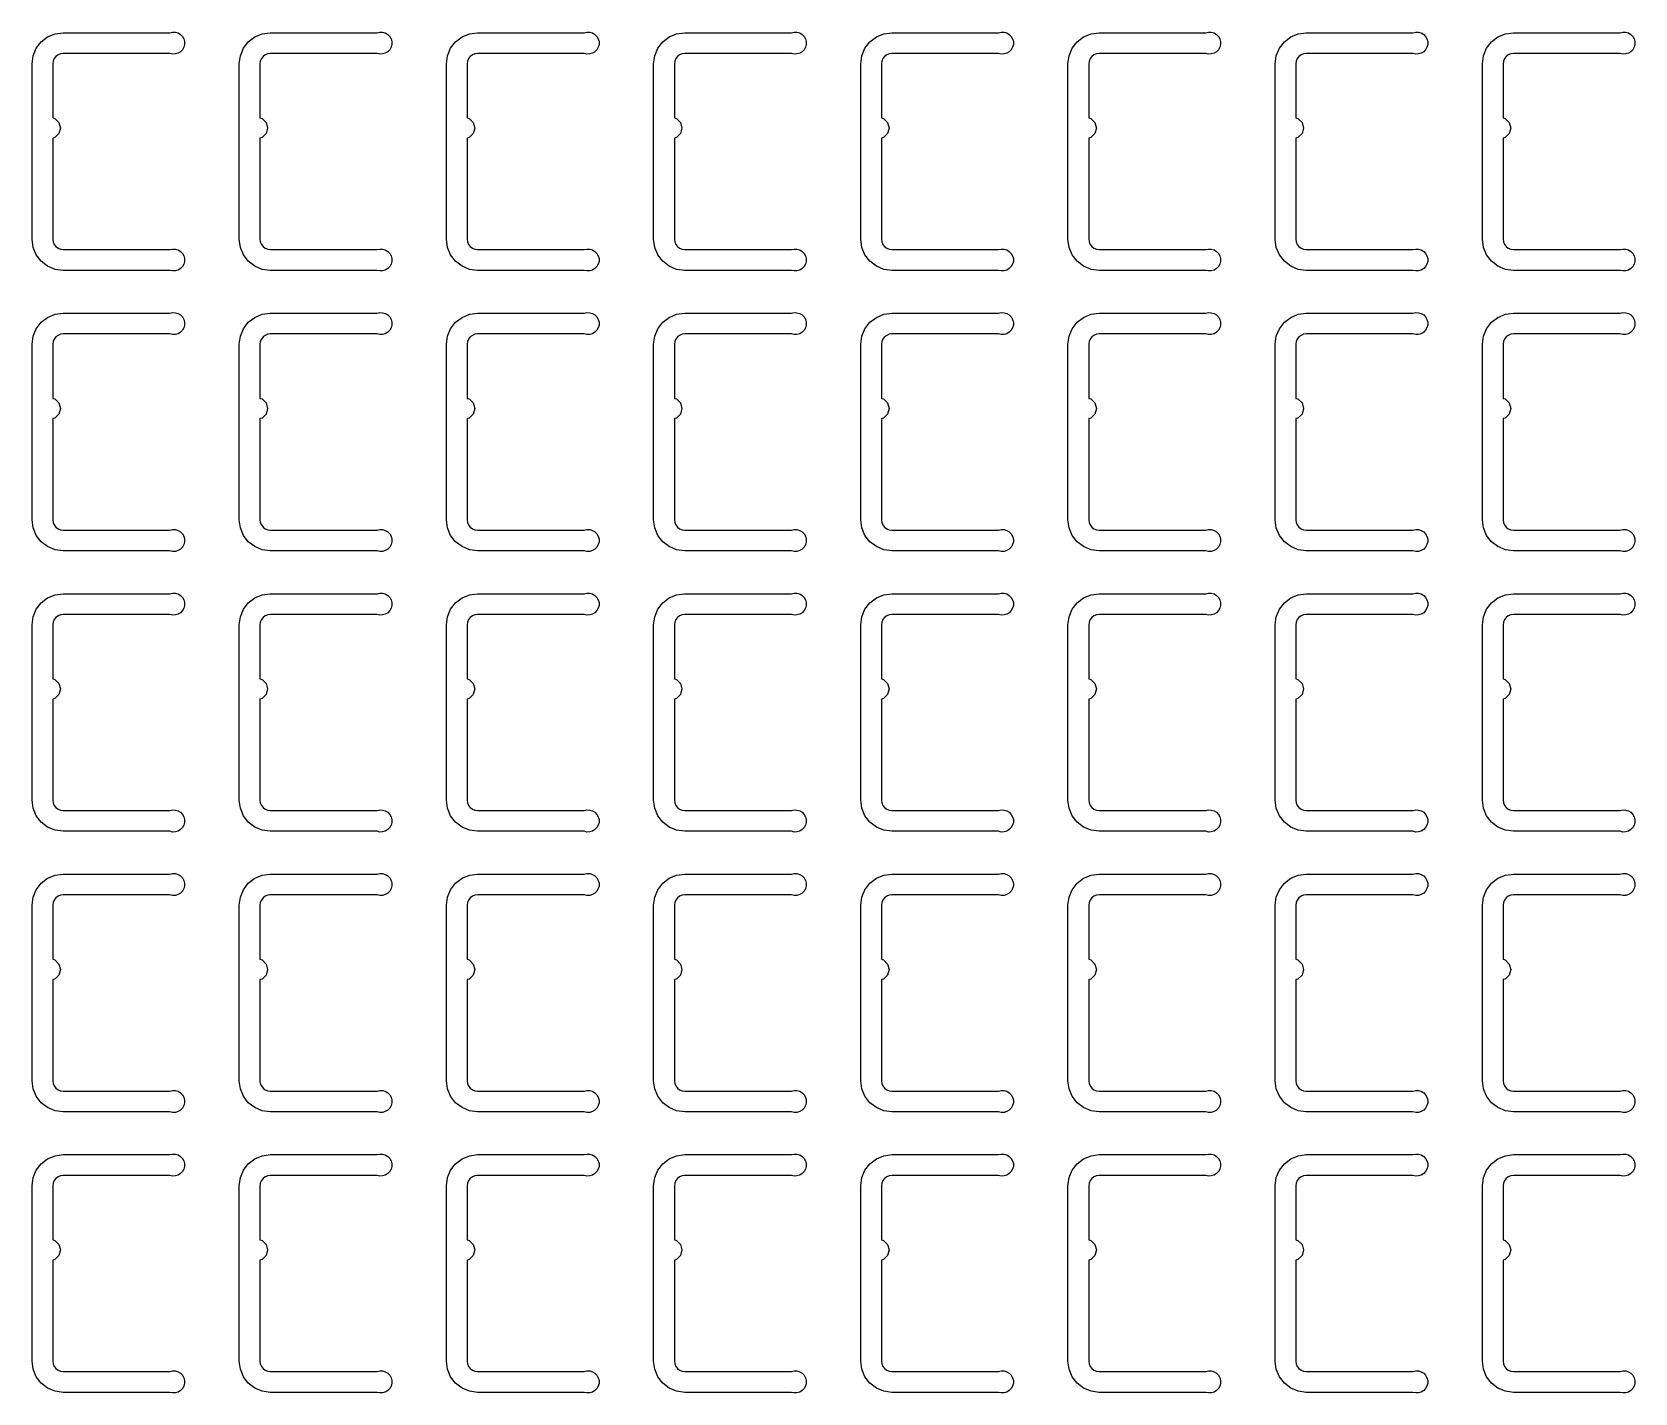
# Model space of a CAD drawing. Extents: x 11 to 212, y 11 to 212.
# Drawn here: x 65.55 to 79.21, y 111.38 to 122.96 of the extents above; entities that cross this region are included whole.
import ezdxf

# ---------------------------------------------------------------- set-up
doc = ezdxf.new("R2010")
doc.units = 0
doc.layers.add('L4', color=7, linetype='continuous')

msp = doc.modelspace()

# ---------------------------------------------------------------- linework, layer by layer
at = {"layer": 'L4'}
for points in [[(66.726, 121.112), (66.75, 121.117), (66.774, 121.116), (66.797, 121.11), (66.817, 121.097), (66.834, 121.08), (66.846, 121.059), (66.852, 121.036), (66.852, 121.011), (66.846, 120.988), (66.834, 120.967), (66.817, 120.95), (66.797, 120.937), (66.774, 120.931), (66.75, 120.93), (66.726, 120.935), (65.818, 120.935), (65.749, 120.944), (65.685, 120.971), (65.63, 121.013), (65.588, 121.068), (65.562, 121.131), (65.553, 121.2), (65.553, 122.694), (65.562, 122.763), (65.588, 122.826), (65.63, 122.881), (65.685, 122.923), (65.749, 122.95), (65.818, 122.959), (66.726, 122.959), (66.75, 122.964), (66.774, 122.964), (66.797, 122.957), (66.817, 122.944), (66.834, 122.927), (66.846, 122.906), (66.852, 122.883), (66.852, 122.859), (66.846, 122.835), (66.834, 122.814), (66.817, 122.797), (66.797, 122.784), (66.774, 122.778), (66.75, 122.777), (66.726, 122.782), (65.818, 122.782), (65.795, 122.779), (65.774, 122.771), (65.755, 122.757), (65.741, 122.738), (65.732, 122.717), (65.729, 122.694), (65.729, 122.233), (65.747, 122.229), (65.782, 122.194), (65.794, 122.147), (65.782, 122.1), (65.747, 122.066), (65.729, 122.061), (65.729, 121.2), (65.732, 121.177), (65.741, 121.156), (65.755, 121.138), (65.774, 121.124), (65.795, 121.115), (65.818, 121.112)], [(68.491, 121.112), (68.514, 121.117), (68.538, 121.116), (68.561, 121.11), (68.582, 121.097), (68.599, 121.08), (68.611, 121.059), (68.617, 121.036), (68.617, 121.011), (68.611, 120.988), (68.599, 120.967), (68.582, 120.95), (68.561, 120.937), (68.538, 120.931), (68.514, 120.93), (68.491, 120.935), (67.582, 120.935), (67.514, 120.944), (67.45, 120.971), (67.395, 121.013), (67.353, 121.068), (67.327, 121.131), (67.318, 121.2), (67.318, 122.694), (67.327, 122.763), (67.353, 122.826), (67.395, 122.881), (67.45, 122.923), (67.514, 122.95), (67.582, 122.959), (68.491, 122.959), (68.514, 122.964), (68.538, 122.964), (68.561, 122.957), (68.582, 122.944), (68.599, 122.927), (68.611, 122.906), (68.617, 122.883), (68.617, 122.859), (68.611, 122.835), (68.599, 122.814), (68.582, 122.797), (68.561, 122.784), (68.538, 122.778), (68.514, 122.777), (68.491, 122.782), (67.582, 122.782), (67.56, 122.779), (67.538, 122.771), (67.52, 122.757), (67.506, 122.738), (67.497, 122.717), (67.494, 122.694), (67.494, 122.233), (67.512, 122.229), (67.546, 122.194), (67.559, 122.147), (67.546, 122.1), (67.512, 122.066), (67.494, 122.061), (67.494, 121.2), (67.497, 121.177), (67.506, 121.156), (67.52, 121.138), (67.538, 121.124), (67.56, 121.115), (67.582, 121.112)], [(70.255, 121.112), (70.279, 121.117), (70.303, 121.116), (70.326, 121.11), (70.347, 121.097), (70.364, 121.08), (70.375, 121.059), (70.382, 121.036), (70.382, 121.011), (70.375, 120.988), (70.364, 120.967), (70.347, 120.95), (70.326, 120.937), (70.303, 120.931), (70.279, 120.93), (70.255, 120.935), (69.347, 120.935), (69.279, 120.944), (69.215, 120.971), (69.16, 121.013), (69.118, 121.068), (69.091, 121.131), (69.082, 121.2), (69.082, 122.694), (69.091, 122.763), (69.118, 122.826), (69.16, 122.881), (69.215, 122.923), (69.279, 122.95), (69.347, 122.959), (70.255, 122.959), (70.279, 122.964), (70.303, 122.964), (70.326, 122.957), (70.347, 122.944), (70.364, 122.927), (70.375, 122.906), (70.382, 122.883), (70.382, 122.859), (70.375, 122.835), (70.364, 122.814), (70.347, 122.797), (70.326, 122.784), (70.303, 122.778), (70.279, 122.777), (70.255, 122.782), (69.347, 122.782), (69.324, 122.779), (69.303, 122.771), (69.285, 122.757), (69.271, 122.738), (69.262, 122.717), (69.259, 122.694), (69.259, 122.233), (69.276, 122.229), (69.311, 122.194), (69.324, 122.147), (69.311, 122.1), (69.276, 122.066), (69.259, 122.061), (69.259, 121.2), (69.262, 121.177), (69.271, 121.156), (69.285, 121.138), (69.303, 121.124), (69.324, 121.115), (69.347, 121.112)], [(72.02, 121.112), (72.044, 121.117), (72.068, 121.116), (72.091, 121.11), (72.112, 121.097), (72.128, 121.08), (72.14, 121.059), (72.146, 121.036), (72.146, 121.011), (72.14, 120.988), (72.128, 120.967), (72.112, 120.95), (72.091, 120.937), (72.068, 120.931), (72.044, 120.93), (72.02, 120.935), (71.112, 120.935), (71.043, 120.944), (70.979, 120.971), (70.925, 121.013), (70.883, 121.068), (70.856, 121.131), (70.847, 121.2), (70.847, 122.694), (70.856, 122.763), (70.883, 122.826), (70.925, 122.881), (70.979, 122.923), (71.043, 122.95), (71.112, 122.959), (72.02, 122.959), (72.044, 122.964), (72.068, 122.964), (72.091, 122.957), (72.112, 122.944), (72.128, 122.927), (72.14, 122.906), (72.146, 122.883), (72.146, 122.859), (72.14, 122.835), (72.128, 122.814), (72.112, 122.797), (72.091, 122.784), (72.068, 122.778), (72.044, 122.777), (72.02, 122.782), (71.112, 122.782), (71.089, 122.779), (71.068, 122.771), (71.049, 122.757), (71.035, 122.738), (71.027, 122.717), (71.024, 122.694), (71.024, 122.233), (71.041, 122.229), (71.076, 122.194), (71.088, 122.147), (71.076, 122.1), (71.041, 122.066), (71.024, 122.061), (71.024, 121.2), (71.027, 121.177), (71.035, 121.156), (71.049, 121.138), (71.068, 121.124), (71.089, 121.115), (71.112, 121.112)], [(73.785, 121.112), (73.808, 121.117), (73.832, 121.116), (73.856, 121.11), (73.876, 121.097), (73.893, 121.08), (73.905, 121.059), (73.911, 121.036), (73.911, 121.011), (73.905, 120.988), (73.893, 120.967), (73.876, 120.95), (73.856, 120.937), (73.832, 120.931), (73.808, 120.93), (73.785, 120.935), (72.876, 120.935), (72.808, 120.944), (72.744, 120.971), (72.689, 121.013), (72.647, 121.068), (72.621, 121.131), (72.612, 121.2), (72.612, 122.694), (72.621, 122.763), (72.647, 122.826), (72.689, 122.881), (72.744, 122.923), (72.808, 122.95), (72.876, 122.959), (73.785, 122.959), (73.808, 122.964), (73.832, 122.964), (73.856, 122.957), (73.876, 122.944), (73.893, 122.927), (73.905, 122.906), (73.911, 122.883), (73.911, 122.859), (73.905, 122.835), (73.893, 122.814), (73.876, 122.797), (73.856, 122.784), (73.832, 122.778), (73.808, 122.777), (73.785, 122.782), (72.876, 122.782), (72.854, 122.779), (72.832, 122.771), (72.814, 122.757), (72.8, 122.738), (72.791, 122.717), (72.788, 122.694), (72.788, 122.233), (72.806, 122.229), (72.84, 122.194), (72.853, 122.147), (72.84, 122.1), (72.806, 122.066), (72.788, 122.061), (72.788, 121.2), (72.791, 121.177), (72.8, 121.156), (72.814, 121.138), (72.832, 121.124), (72.854, 121.115), (72.876, 121.112)], [(75.55, 121.112), (75.573, 121.117), (75.597, 121.116), (75.62, 121.11), (75.641, 121.097), (75.658, 121.08), (75.67, 121.059), (75.676, 121.036), (75.676, 121.011), (75.67, 120.988), (75.658, 120.967), (75.641, 120.95), (75.62, 120.937), (75.597, 120.931), (75.573, 120.93), (75.55, 120.935), (74.641, 120.935), (74.573, 120.944), (74.509, 120.971), (74.454, 121.013), (74.412, 121.068), (74.385, 121.131), (74.376, 121.2), (74.376, 122.694), (74.385, 122.763), (74.412, 122.826), (74.454, 122.881), (74.509, 122.923), (74.573, 122.95), (74.641, 122.959), (75.55, 122.959), (75.573, 122.964), (75.597, 122.964), (75.62, 122.957), (75.641, 122.944), (75.658, 122.927), (75.67, 122.906), (75.676, 122.883), (75.676, 122.859), (75.67, 122.835), (75.658, 122.814), (75.641, 122.797), (75.62, 122.784), (75.597, 122.778), (75.573, 122.777), (75.55, 122.782), (74.641, 122.782), (74.618, 122.779), (74.597, 122.771), (74.579, 122.757), (74.565, 122.738), (74.556, 122.717), (74.553, 122.694), (74.553, 122.233), (74.571, 122.229), (74.605, 122.194), (74.618, 122.147), (74.605, 122.1), (74.571, 122.066), (74.553, 122.061), (74.553, 121.2), (74.556, 121.177), (74.565, 121.156), (74.579, 121.138), (74.597, 121.124), (74.618, 121.115), (74.641, 121.112)], [(77.314, 121.112), (77.338, 121.117), (77.362, 121.116), (77.385, 121.11), (77.406, 121.097), (77.422, 121.08), (77.434, 121.059), (77.44, 121.036), (77.44, 121.011), (77.434, 120.988), (77.422, 120.967), (77.406, 120.95), (77.385, 120.937), (77.362, 120.931), (77.338, 120.93), (77.314, 120.935), (76.406, 120.935), (76.337, 120.944), (76.274, 120.971), (76.219, 121.013), (76.177, 121.068), (76.15, 121.131), (76.141, 121.2), (76.141, 122.694), (76.15, 122.763), (76.177, 122.826), (76.219, 122.881), (76.274, 122.923), (76.337, 122.95), (76.406, 122.959), (77.314, 122.959), (77.338, 122.964), (77.362, 122.964), (77.385, 122.957), (77.406, 122.944), (77.422, 122.927), (77.434, 122.906), (77.44, 122.883), (77.44, 122.859), (77.434, 122.835), (77.422, 122.814), (77.406, 122.797), (77.385, 122.784), (77.362, 122.778), (77.338, 122.777), (77.314, 122.782), (76.406, 122.782), (76.383, 122.779), (76.362, 122.771), (76.343, 122.757), (76.329, 122.738), (76.321, 122.717), (76.318, 122.694), (76.318, 122.233), (76.335, 122.229), (76.37, 122.194), (76.382, 122.147), (76.37, 122.1), (76.335, 122.066), (76.318, 122.061), (76.318, 121.2), (76.321, 121.177), (76.329, 121.156), (76.343, 121.138), (76.362, 121.124), (76.383, 121.115), (76.406, 121.112)], [(79.079, 121.112), (79.103, 121.117), (79.127, 121.116), (79.15, 121.11), (79.17, 121.097), (79.187, 121.08), (79.199, 121.059), (79.205, 121.036), (79.205, 121.011), (79.199, 120.988), (79.187, 120.967), (79.17, 120.95), (79.15, 120.937), (79.127, 120.931), (79.103, 120.93), (79.079, 120.935), (78.171, 120.935), (78.102, 120.944), (78.038, 120.971), (77.983, 121.013), (77.941, 121.068), (77.915, 121.131), (77.906, 121.2), (77.906, 122.694), (77.915, 122.763), (77.941, 122.826), (77.983, 122.881), (78.038, 122.923), (78.102, 122.95), (78.171, 122.959), (79.079, 122.959), (79.103, 122.964), (79.127, 122.964), (79.15, 122.957), (79.17, 122.944), (79.187, 122.927), (79.199, 122.906), (79.205, 122.883), (79.205, 122.859), (79.199, 122.835), (79.187, 122.814), (79.17, 122.797), (79.15, 122.784), (79.127, 122.778), (79.103, 122.777), (79.079, 122.782), (78.171, 122.782), (78.148, 122.779), (78.126, 122.771), (78.108, 122.757), (78.094, 122.738), (78.085, 122.717), (78.082, 122.694), (78.082, 122.233), (78.1, 122.229), (78.134, 122.194), (78.147, 122.147), (78.134, 122.1), (78.1, 122.066), (78.082, 122.061), (78.082, 121.2), (78.085, 121.177), (78.094, 121.156), (78.108, 121.138), (78.126, 121.124), (78.148, 121.115), (78.171, 121.112)], [(66.726, 118.724), (66.75, 118.729), (66.774, 118.728), (66.797, 118.721), (66.817, 118.709), (66.834, 118.692), (66.846, 118.671), (66.852, 118.647), (66.852, 118.623), (66.846, 118.6), (66.834, 118.579), (66.817, 118.562), (66.797, 118.549), (66.774, 118.542), (66.75, 118.542), (66.726, 118.547), (65.818, 118.547), (65.749, 118.556), (65.685, 118.583), (65.63, 118.625), (65.588, 118.679), (65.562, 118.743), (65.553, 118.812), (65.553, 120.306), (65.562, 120.374), (65.588, 120.438), (65.63, 120.493), (65.685, 120.535), (65.749, 120.562), (65.818, 120.571), (66.726, 120.571), (66.75, 120.576), (66.774, 120.575), (66.797, 120.568), (66.817, 120.556), (66.834, 120.539), (66.846, 120.518), (66.852, 120.494), (66.852, 120.47), (66.846, 120.447), (66.834, 120.426), (66.817, 120.409), (66.797, 120.396), (66.774, 120.389), (66.75, 120.389), (66.726, 120.394), (65.818, 120.394), (65.795, 120.391), (65.774, 120.382), (65.755, 120.368), (65.741, 120.35), (65.732, 120.329), (65.729, 120.306), (65.729, 119.845), (65.747, 119.84), (65.782, 119.806), (65.794, 119.759), (65.782, 119.712), (65.747, 119.677), (65.729, 119.673), (65.729, 118.812), (65.732, 118.789), (65.741, 118.768), (65.755, 118.749), (65.774, 118.735), (65.795, 118.727), (65.818, 118.724)], [(68.491, 118.724), (68.514, 118.729), (68.538, 118.728), (68.561, 118.721), (68.582, 118.709), (68.599, 118.692), (68.611, 118.671), (68.617, 118.647), (68.617, 118.623), (68.611, 118.6), (68.599, 118.579), (68.582, 118.562), (68.561, 118.549), (68.538, 118.542), (68.514, 118.542), (68.491, 118.547), (67.582, 118.547), (67.514, 118.556), (67.45, 118.583), (67.395, 118.625), (67.353, 118.679), (67.327, 118.743), (67.318, 118.812), (67.318, 120.306), (67.327, 120.374), (67.353, 120.438), (67.395, 120.493), (67.45, 120.535), (67.514, 120.562), (67.582, 120.571), (68.491, 120.571), (68.514, 120.576), (68.538, 120.575), (68.561, 120.568), (68.582, 120.556), (68.599, 120.539), (68.611, 120.518), (68.617, 120.494), (68.617, 120.47), (68.611, 120.447), (68.599, 120.426), (68.582, 120.409), (68.561, 120.396), (68.538, 120.389), (68.514, 120.389), (68.491, 120.394), (67.582, 120.394), (67.56, 120.391), (67.538, 120.382), (67.52, 120.368), (67.506, 120.35), (67.497, 120.329), (67.494, 120.306), (67.494, 119.845), (67.512, 119.84), (67.546, 119.806), (67.559, 119.759), (67.546, 119.712), (67.512, 119.677), (67.494, 119.673), (67.494, 118.812), (67.497, 118.789), (67.506, 118.768), (67.52, 118.749), (67.538, 118.735), (67.56, 118.727), (67.582, 118.724)], [(70.255, 118.724), (70.279, 118.729), (70.303, 118.728), (70.326, 118.721), (70.347, 118.709), (70.364, 118.692), (70.375, 118.671), (70.382, 118.647), (70.382, 118.623), (70.375, 118.6), (70.364, 118.579), (70.347, 118.562), (70.326, 118.549), (70.303, 118.542), (70.279, 118.542), (70.255, 118.547), (69.347, 118.547), (69.279, 118.556), (69.215, 118.583), (69.16, 118.625), (69.118, 118.679), (69.091, 118.743), (69.082, 118.812), (69.082, 120.306), (69.091, 120.374), (69.118, 120.438), (69.16, 120.493), (69.215, 120.535), (69.279, 120.562), (69.347, 120.571), (70.255, 120.571), (70.279, 120.576), (70.303, 120.575), (70.326, 120.568), (70.347, 120.556), (70.364, 120.539), (70.375, 120.518), (70.382, 120.494), (70.382, 120.47), (70.375, 120.447), (70.364, 120.426), (70.347, 120.409), (70.326, 120.396), (70.303, 120.389), (70.279, 120.389), (70.255, 120.394), (69.347, 120.394), (69.324, 120.391), (69.303, 120.382), (69.285, 120.368), (69.271, 120.35), (69.262, 120.329), (69.259, 120.306), (69.259, 119.845), (69.276, 119.84), (69.311, 119.806), (69.324, 119.759), (69.311, 119.712), (69.276, 119.677), (69.259, 119.673), (69.259, 118.812), (69.262, 118.789), (69.271, 118.768), (69.285, 118.749), (69.303, 118.735), (69.324, 118.727), (69.347, 118.724)], [(72.02, 118.724), (72.044, 118.729), (72.068, 118.728), (72.091, 118.721), (72.112, 118.709), (72.128, 118.692), (72.14, 118.671), (72.146, 118.647), (72.146, 118.623), (72.14, 118.6), (72.128, 118.579), (72.112, 118.562), (72.091, 118.549), (72.068, 118.542), (72.044, 118.542), (72.02, 118.547), (71.112, 118.547), (71.043, 118.556), (70.979, 118.583), (70.925, 118.625), (70.883, 118.679), (70.856, 118.743), (70.847, 118.812), (70.847, 120.306), (70.856, 120.374), (70.883, 120.438), (70.925, 120.493), (70.979, 120.535), (71.043, 120.562), (71.112, 120.571), (72.02, 120.571), (72.044, 120.576), (72.068, 120.575), (72.091, 120.568), (72.112, 120.556), (72.128, 120.539), (72.14, 120.518), (72.146, 120.494), (72.146, 120.47), (72.14, 120.447), (72.128, 120.426), (72.112, 120.409), (72.091, 120.396), (72.068, 120.389), (72.044, 120.389), (72.02, 120.394), (71.112, 120.394), (71.089, 120.391), (71.068, 120.382), (71.049, 120.368), (71.035, 120.35), (71.027, 120.329), (71.024, 120.306), (71.024, 119.845), (71.041, 119.84), (71.076, 119.806), (71.088, 119.759), (71.076, 119.712), (71.041, 119.677), (71.024, 119.673), (71.024, 118.812), (71.027, 118.789), (71.035, 118.768), (71.049, 118.749), (71.068, 118.735), (71.089, 118.727), (71.112, 118.724)], [(73.785, 118.724), (73.808, 118.729), (73.832, 118.728), (73.856, 118.721), (73.876, 118.709), (73.893, 118.692), (73.905, 118.671), (73.911, 118.647), (73.911, 118.623), (73.905, 118.6), (73.893, 118.579), (73.876, 118.562), (73.856, 118.549), (73.832, 118.542), (73.808, 118.542), (73.785, 118.547), (72.876, 118.547), (72.808, 118.556), (72.744, 118.583), (72.689, 118.625), (72.647, 118.679), (72.621, 118.743), (72.612, 118.812), (72.612, 120.306), (72.621, 120.374), (72.647, 120.438), (72.689, 120.493), (72.744, 120.535), (72.808, 120.562), (72.876, 120.571), (73.785, 120.571), (73.808, 120.576), (73.832, 120.575), (73.856, 120.568), (73.876, 120.556), (73.893, 120.539), (73.905, 120.518), (73.911, 120.494), (73.911, 120.47), (73.905, 120.447), (73.893, 120.426), (73.876, 120.409), (73.856, 120.396), (73.832, 120.389), (73.808, 120.389), (73.785, 120.394), (72.876, 120.394), (72.854, 120.391), (72.832, 120.382), (72.814, 120.368), (72.8, 120.35), (72.791, 120.329), (72.788, 120.306), (72.788, 119.845), (72.806, 119.84), (72.84, 119.806), (72.853, 119.759), (72.84, 119.712), (72.806, 119.677), (72.788, 119.673), (72.788, 118.812), (72.791, 118.789), (72.8, 118.768), (72.814, 118.749), (72.832, 118.735), (72.854, 118.727), (72.876, 118.724)], [(75.55, 118.724), (75.573, 118.729), (75.597, 118.728), (75.62, 118.721), (75.641, 118.709), (75.658, 118.692), (75.67, 118.671), (75.676, 118.647), (75.676, 118.623), (75.67, 118.6), (75.658, 118.579), (75.641, 118.562), (75.62, 118.549), (75.597, 118.542), (75.573, 118.542), (75.55, 118.547), (74.641, 118.547), (74.573, 118.556), (74.509, 118.583), (74.454, 118.625), (74.412, 118.679), (74.385, 118.743), (74.376, 118.812), (74.376, 120.306), (74.385, 120.374), (74.412, 120.438), (74.454, 120.493), (74.509, 120.535), (74.573, 120.562), (74.641, 120.571), (75.55, 120.571), (75.573, 120.576), (75.597, 120.575), (75.62, 120.568), (75.641, 120.556), (75.658, 120.539), (75.67, 120.518), (75.676, 120.494), (75.676, 120.47), (75.67, 120.447), (75.658, 120.426), (75.641, 120.409), (75.62, 120.396), (75.597, 120.389), (75.573, 120.389), (75.55, 120.394), (74.641, 120.394), (74.618, 120.391), (74.597, 120.382), (74.579, 120.368), (74.565, 120.35), (74.556, 120.329), (74.553, 120.306), (74.553, 119.845), (74.571, 119.84), (74.605, 119.806), (74.618, 119.759), (74.605, 119.712), (74.571, 119.677), (74.553, 119.673), (74.553, 118.812), (74.556, 118.789), (74.565, 118.768), (74.579, 118.749), (74.597, 118.735), (74.618, 118.727), (74.641, 118.724)], [(77.314, 118.724), (77.338, 118.729), (77.362, 118.728), (77.385, 118.721), (77.406, 118.709), (77.422, 118.692), (77.434, 118.671), (77.44, 118.647), (77.44, 118.623), (77.434, 118.6), (77.422, 118.579), (77.406, 118.562), (77.385, 118.549), (77.362, 118.542), (77.338, 118.542), (77.314, 118.547), (76.406, 118.547), (76.337, 118.556), (76.274, 118.583), (76.219, 118.625), (76.177, 118.679), (76.15, 118.743), (76.141, 118.812), (76.141, 120.306), (76.15, 120.374), (76.177, 120.438), (76.219, 120.493), (76.274, 120.535), (76.337, 120.562), (76.406, 120.571), (77.314, 120.571), (77.338, 120.576), (77.362, 120.575), (77.385, 120.568), (77.406, 120.556), (77.422, 120.539), (77.434, 120.518), (77.44, 120.494), (77.44, 120.47), (77.434, 120.447), (77.422, 120.426), (77.406, 120.409), (77.385, 120.396), (77.362, 120.389), (77.338, 120.389), (77.314, 120.394), (76.406, 120.394), (76.383, 120.391), (76.362, 120.382), (76.343, 120.368), (76.329, 120.35), (76.321, 120.329), (76.318, 120.306), (76.318, 119.845), (76.335, 119.84), (76.37, 119.806), (76.382, 119.759), (76.37, 119.712), (76.335, 119.677), (76.318, 119.673), (76.318, 118.812), (76.321, 118.789), (76.329, 118.768), (76.343, 118.749), (76.362, 118.735), (76.383, 118.727), (76.406, 118.724)], [(79.079, 118.724), (79.103, 118.729), (79.127, 118.728), (79.15, 118.721), (79.17, 118.709), (79.187, 118.692), (79.199, 118.671), (79.205, 118.647), (79.205, 118.623), (79.199, 118.6), (79.187, 118.579), (79.17, 118.562), (79.15, 118.549), (79.127, 118.542), (79.103, 118.542), (79.079, 118.547), (78.171, 118.547), (78.102, 118.556), (78.038, 118.583), (77.983, 118.625), (77.941, 118.679), (77.915, 118.743), (77.906, 118.812), (77.906, 120.306), (77.915, 120.374), (77.941, 120.438), (77.983, 120.493), (78.038, 120.535), (78.102, 120.562), (78.171, 120.571), (79.079, 120.571), (79.103, 120.576), (79.127, 120.575), (79.15, 120.568), (79.17, 120.556), (79.187, 120.539), (79.199, 120.518), (79.205, 120.494), (79.205, 120.47), (79.199, 120.447), (79.187, 120.426), (79.17, 120.409), (79.15, 120.396), (79.127, 120.389), (79.103, 120.389), (79.079, 120.394), (78.171, 120.394), (78.148, 120.391), (78.126, 120.382), (78.108, 120.368), (78.094, 120.35), (78.085, 120.329), (78.082, 120.306), (78.082, 119.845), (78.1, 119.84), (78.134, 119.806), (78.147, 119.759), (78.134, 119.712), (78.1, 119.677), (78.082, 119.673), (78.082, 118.812), (78.085, 118.789), (78.094, 118.768), (78.108, 118.749), (78.126, 118.735), (78.148, 118.727), (78.171, 118.724)], [(66.726, 116.335), (66.75, 116.341), (66.774, 116.34), (66.797, 116.333), (66.817, 116.321), (66.834, 116.303), (66.846, 116.282), (66.852, 116.259), (66.852, 116.235), (66.846, 116.212), (66.834, 116.191), (66.817, 116.173), (66.797, 116.161), (66.774, 116.154), (66.75, 116.153), (66.726, 116.159), (65.818, 116.159), (65.749, 116.168), (65.685, 116.194), (65.63, 116.236), (65.588, 116.291), (65.562, 116.355), (65.553, 116.424), (65.553, 117.918), (65.562, 117.986), (65.588, 118.05), (65.63, 118.105), (65.685, 118.147), (65.749, 118.173), (65.818, 118.182), (66.726, 118.182), (66.75, 118.188), (66.774, 118.187), (66.797, 118.18), (66.817, 118.168), (66.834, 118.15), (66.846, 118.129), (66.852, 118.106), (66.852, 118.082), (66.846, 118.059), (66.834, 118.038), (66.817, 118.02), (66.797, 118.008), (66.774, 118.001), (66.75, 118), (66.726, 118.006), (65.818, 118.006), (65.795, 118.003), (65.774, 117.994), (65.755, 117.98), (65.741, 117.962), (65.732, 117.94), (65.729, 117.918), (65.729, 117.457), (65.747, 117.452), (65.782, 117.418), (65.794, 117.371), (65.782, 117.324), (65.747, 117.289), (65.729, 117.284), (65.729, 116.424), (65.732, 116.401), (65.741, 116.379), (65.755, 116.361), (65.774, 116.347), (65.795, 116.338), (65.818, 116.335)], [(68.491, 116.335), (68.514, 116.341), (68.538, 116.34), (68.561, 116.333), (68.582, 116.321), (68.599, 116.303), (68.611, 116.282), (68.617, 116.259), (68.617, 116.235), (68.611, 116.212), (68.599, 116.191), (68.582, 116.173), (68.561, 116.161), (68.538, 116.154), (68.514, 116.153), (68.491, 116.159), (67.582, 116.159), (67.514, 116.168), (67.45, 116.194), (67.395, 116.236), (67.353, 116.291), (67.327, 116.355), (67.318, 116.424), (67.318, 117.918), (67.327, 117.986), (67.353, 118.05), (67.395, 118.105), (67.45, 118.147), (67.514, 118.173), (67.582, 118.182), (68.491, 118.182), (68.514, 118.188), (68.538, 118.187), (68.561, 118.18), (68.582, 118.168), (68.599, 118.15), (68.611, 118.129), (68.617, 118.106), (68.617, 118.082), (68.611, 118.059), (68.599, 118.038), (68.582, 118.02), (68.561, 118.008), (68.538, 118.001), (68.514, 118), (68.491, 118.006), (67.582, 118.006), (67.56, 118.003), (67.538, 117.994), (67.52, 117.98), (67.506, 117.962), (67.497, 117.94), (67.494, 117.918), (67.494, 117.457), (67.512, 117.452), (67.546, 117.418), (67.559, 117.371), (67.546, 117.324), (67.512, 117.289), (67.494, 117.284), (67.494, 116.424), (67.497, 116.401), (67.506, 116.379), (67.52, 116.361), (67.538, 116.347), (67.56, 116.338), (67.582, 116.335)], [(70.255, 116.335), (70.279, 116.341), (70.303, 116.34), (70.326, 116.333), (70.347, 116.321), (70.364, 116.303), (70.375, 116.282), (70.382, 116.259), (70.382, 116.235), (70.375, 116.212), (70.364, 116.191), (70.347, 116.173), (70.326, 116.161), (70.303, 116.154), (70.279, 116.153), (70.255, 116.159), (69.347, 116.159), (69.279, 116.168), (69.215, 116.194), (69.16, 116.236), (69.118, 116.291), (69.091, 116.355), (69.082, 116.424), (69.082, 117.918), (69.091, 117.986), (69.118, 118.05), (69.16, 118.105), (69.215, 118.147), (69.279, 118.173), (69.347, 118.182), (70.255, 118.182), (70.279, 118.188), (70.303, 118.187), (70.326, 118.18), (70.347, 118.168), (70.364, 118.15), (70.375, 118.129), (70.382, 118.106), (70.382, 118.082), (70.375, 118.059), (70.364, 118.038), (70.347, 118.02), (70.326, 118.008), (70.303, 118.001), (70.279, 118), (70.255, 118.006), (69.347, 118.006), (69.324, 118.003), (69.303, 117.994), (69.285, 117.98), (69.271, 117.962), (69.262, 117.94), (69.259, 117.918), (69.259, 117.457), (69.276, 117.452), (69.311, 117.418), (69.324, 117.371), (69.311, 117.324), (69.276, 117.289), (69.259, 117.284), (69.259, 116.424), (69.262, 116.401), (69.271, 116.379), (69.285, 116.361), (69.303, 116.347), (69.324, 116.338), (69.347, 116.335)], [(72.02, 116.335), (72.044, 116.341), (72.068, 116.34), (72.091, 116.333), (72.112, 116.321), (72.128, 116.303), (72.14, 116.282), (72.146, 116.259), (72.146, 116.235), (72.14, 116.212), (72.128, 116.191), (72.112, 116.173), (72.091, 116.161), (72.068, 116.154), (72.044, 116.153), (72.02, 116.159), (71.112, 116.159), (71.043, 116.168), (70.979, 116.194), (70.925, 116.236), (70.883, 116.291), (70.856, 116.355), (70.847, 116.424), (70.847, 117.918), (70.856, 117.986), (70.883, 118.05), (70.925, 118.105), (70.979, 118.147), (71.043, 118.173), (71.112, 118.182), (72.02, 118.182), (72.044, 118.188), (72.068, 118.187), (72.091, 118.18), (72.112, 118.168), (72.128, 118.15), (72.14, 118.129), (72.146, 118.106), (72.146, 118.082), (72.14, 118.059), (72.128, 118.038), (72.112, 118.02), (72.091, 118.008), (72.068, 118.001), (72.044, 118), (72.02, 118.006), (71.112, 118.006), (71.089, 118.003), (71.068, 117.994), (71.049, 117.98), (71.035, 117.962), (71.027, 117.94), (71.024, 117.918), (71.024, 117.457), (71.041, 117.452), (71.076, 117.418), (71.088, 117.371), (71.076, 117.324), (71.041, 117.289), (71.024, 117.284), (71.024, 116.424), (71.027, 116.401), (71.035, 116.379), (71.049, 116.361), (71.068, 116.347), (71.089, 116.338), (71.112, 116.335)], [(73.785, 116.335), (73.808, 116.341), (73.832, 116.34), (73.856, 116.333), (73.876, 116.321), (73.893, 116.303), (73.905, 116.282), (73.911, 116.259), (73.911, 116.235), (73.905, 116.212), (73.893, 116.191), (73.876, 116.173), (73.856, 116.161), (73.832, 116.154), (73.808, 116.153), (73.785, 116.159), (72.876, 116.159), (72.808, 116.168), (72.744, 116.194), (72.689, 116.236), (72.647, 116.291), (72.621, 116.355), (72.612, 116.424), (72.612, 117.918), (72.621, 117.986), (72.647, 118.05), (72.689, 118.105), (72.744, 118.147), (72.808, 118.173), (72.876, 118.182), (73.785, 118.182), (73.808, 118.188), (73.832, 118.187), (73.856, 118.18), (73.876, 118.168), (73.893, 118.15), (73.905, 118.129), (73.911, 118.106), (73.911, 118.082), (73.905, 118.059), (73.893, 118.038), (73.876, 118.02), (73.856, 118.008), (73.832, 118.001), (73.808, 118), (73.785, 118.006), (72.876, 118.006), (72.854, 118.003), (72.832, 117.994), (72.814, 117.98), (72.8, 117.962), (72.791, 117.94), (72.788, 117.918), (72.788, 117.457), (72.806, 117.452), (72.84, 117.418), (72.853, 117.371), (72.84, 117.324), (72.806, 117.289), (72.788, 117.284), (72.788, 116.424), (72.791, 116.401), (72.8, 116.379), (72.814, 116.361), (72.832, 116.347), (72.854, 116.338), (72.876, 116.335)], [(75.55, 116.335), (75.573, 116.341), (75.597, 116.34), (75.62, 116.333), (75.641, 116.321), (75.658, 116.303), (75.67, 116.282), (75.676, 116.259), (75.676, 116.235), (75.67, 116.212), (75.658, 116.191), (75.641, 116.173), (75.62, 116.161), (75.597, 116.154), (75.573, 116.153), (75.55, 116.159), (74.641, 116.159), (74.573, 116.168), (74.509, 116.194), (74.454, 116.236), (74.412, 116.291), (74.385, 116.355), (74.376, 116.424), (74.376, 117.918), (74.385, 117.986), (74.412, 118.05), (74.454, 118.105), (74.509, 118.147), (74.573, 118.173), (74.641, 118.182), (75.55, 118.182), (75.573, 118.188), (75.597, 118.187), (75.62, 118.18), (75.641, 118.168), (75.658, 118.15), (75.67, 118.129), (75.676, 118.106), (75.676, 118.082), (75.67, 118.059), (75.658, 118.038), (75.641, 118.02), (75.62, 118.008), (75.597, 118.001), (75.573, 118), (75.55, 118.006), (74.641, 118.006), (74.618, 118.003), (74.597, 117.994), (74.579, 117.98), (74.565, 117.962), (74.556, 117.94), (74.553, 117.918), (74.553, 117.457), (74.571, 117.452), (74.605, 117.418), (74.618, 117.371), (74.605, 117.324), (74.571, 117.289), (74.553, 117.284), (74.553, 116.424), (74.556, 116.401), (74.565, 116.379), (74.579, 116.361), (74.597, 116.347), (74.618, 116.338), (74.641, 116.335)], [(77.314, 116.335), (77.338, 116.341), (77.362, 116.34), (77.385, 116.333), (77.406, 116.321), (77.422, 116.303), (77.434, 116.282), (77.44, 116.259), (77.44, 116.235), (77.434, 116.212), (77.422, 116.191), (77.406, 116.173), (77.385, 116.161), (77.362, 116.154), (77.338, 116.153), (77.314, 116.159), (76.406, 116.159), (76.337, 116.168), (76.274, 116.194), (76.219, 116.236), (76.177, 116.291), (76.15, 116.355), (76.141, 116.424), (76.141, 117.918), (76.15, 117.986), (76.177, 118.05), (76.219, 118.105), (76.274, 118.147), (76.337, 118.173), (76.406, 118.182), (77.314, 118.182), (77.338, 118.188), (77.362, 118.187), (77.385, 118.18), (77.406, 118.168), (77.422, 118.15), (77.434, 118.129), (77.44, 118.106), (77.44, 118.082), (77.434, 118.059), (77.422, 118.038), (77.406, 118.02), (77.385, 118.008), (77.362, 118.001), (77.338, 118), (77.314, 118.006), (76.406, 118.006), (76.383, 118.003), (76.362, 117.994), (76.343, 117.98), (76.329, 117.962), (76.321, 117.94), (76.318, 117.918), (76.318, 117.457), (76.335, 117.452), (76.37, 117.418), (76.382, 117.371), (76.37, 117.324), (76.335, 117.289), (76.318, 117.284), (76.318, 116.424), (76.321, 116.401), (76.329, 116.379), (76.343, 116.361), (76.362, 116.347), (76.383, 116.338), (76.406, 116.335)], [(79.079, 116.335), (79.103, 116.341), (79.127, 116.34), (79.15, 116.333), (79.17, 116.321), (79.187, 116.303), (79.199, 116.282), (79.205, 116.259), (79.205, 116.235), (79.199, 116.212), (79.187, 116.191), (79.17, 116.173), (79.15, 116.161), (79.127, 116.154), (79.103, 116.153), (79.079, 116.159), (78.171, 116.159), (78.102, 116.168), (78.038, 116.194), (77.983, 116.236), (77.941, 116.291), (77.915, 116.355), (77.906, 116.424), (77.906, 117.918), (77.915, 117.986), (77.941, 118.05), (77.983, 118.105), (78.038, 118.147), (78.102, 118.173), (78.171, 118.182), (79.079, 118.182), (79.103, 118.188), (79.127, 118.187), (79.15, 118.18), (79.17, 118.168), (79.187, 118.15), (79.199, 118.129), (79.205, 118.106), (79.205, 118.082), (79.199, 118.059), (79.187, 118.038), (79.17, 118.02), (79.15, 118.008), (79.127, 118.001), (79.103, 118), (79.079, 118.006), (78.171, 118.006), (78.148, 118.003), (78.126, 117.994), (78.108, 117.98), (78.094, 117.962), (78.085, 117.94), (78.082, 117.918), (78.082, 117.457), (78.1, 117.452), (78.134, 117.418), (78.147, 117.371), (78.134, 117.324), (78.1, 117.289), (78.082, 117.284), (78.082, 116.424), (78.085, 116.401), (78.094, 116.379), (78.108, 116.361), (78.126, 116.347), (78.148, 116.338), (78.171, 116.335)], [(66.726, 113.947), (66.75, 113.952), (66.774, 113.952), (66.797, 113.945), (66.817, 113.932), (66.834, 113.915), (66.846, 113.894), (66.852, 113.871), (66.852, 113.847), (66.846, 113.823), (66.834, 113.802), (66.817, 113.785), (66.797, 113.773), (66.774, 113.766), (66.75, 113.765), (66.726, 113.771), (65.818, 113.771), (65.749, 113.78), (65.685, 113.806), (65.63, 113.848), (65.588, 113.903), (65.562, 113.967), (65.553, 114.035), (65.553, 115.529), (65.562, 115.598), (65.588, 115.662), (65.63, 115.717), (65.685, 115.759), (65.749, 115.785), (65.818, 115.794), (66.726, 115.794), (66.75, 115.8), (66.774, 115.799), (66.797, 115.792), (66.817, 115.78), (66.834, 115.762), (66.846, 115.741), (66.852, 115.718), (66.852, 115.694), (66.846, 115.671), (66.834, 115.65), (66.817, 115.632), (66.797, 115.62), (66.774, 115.613), (66.75, 115.612), (66.726, 115.618), (65.818, 115.618), (65.795, 115.615), (65.774, 115.606), (65.755, 115.592), (65.741, 115.574), (65.732, 115.552), (65.729, 115.529), (65.729, 115.069), (65.747, 115.064), (65.782, 115.029), (65.794, 114.982), (65.782, 114.935), (65.747, 114.901), (65.729, 114.896), (65.729, 114.035), (65.732, 114.012), (65.741, 113.991), (65.755, 113.973), (65.774, 113.959), (65.795, 113.95), (65.818, 113.947)], [(68.491, 113.947), (68.514, 113.952), (68.538, 113.952), (68.561, 113.945), (68.582, 113.932), (68.599, 113.915), (68.611, 113.894), (68.617, 113.871), (68.617, 113.847), (68.611, 113.823), (68.599, 113.802), (68.582, 113.785), (68.561, 113.773), (68.538, 113.766), (68.514, 113.765), (68.491, 113.771), (67.582, 113.771), (67.514, 113.78), (67.45, 113.806), (67.395, 113.848), (67.353, 113.903), (67.327, 113.967), (67.318, 114.035), (67.318, 115.529), (67.327, 115.598), (67.353, 115.662), (67.395, 115.717), (67.45, 115.759), (67.514, 115.785), (67.582, 115.794), (68.491, 115.794), (68.514, 115.8), (68.538, 115.799), (68.561, 115.792), (68.582, 115.78), (68.599, 115.762), (68.611, 115.741), (68.617, 115.718), (68.617, 115.694), (68.611, 115.671), (68.599, 115.65), (68.582, 115.632), (68.561, 115.62), (68.538, 115.613), (68.514, 115.612), (68.491, 115.618), (67.582, 115.618), (67.56, 115.615), (67.538, 115.606), (67.52, 115.592), (67.506, 115.574), (67.497, 115.552), (67.494, 115.529), (67.494, 115.069), (67.512, 115.064), (67.546, 115.029), (67.559, 114.982), (67.546, 114.935), (67.512, 114.901), (67.494, 114.896), (67.494, 114.035), (67.497, 114.012), (67.506, 113.991), (67.52, 113.973), (67.538, 113.959), (67.56, 113.95), (67.582, 113.947)], [(70.255, 113.947), (70.279, 113.952), (70.303, 113.952), (70.326, 113.945), (70.347, 113.932), (70.364, 113.915), (70.375, 113.894), (70.382, 113.871), (70.382, 113.847), (70.375, 113.823), (70.364, 113.802), (70.347, 113.785), (70.326, 113.773), (70.303, 113.766), (70.279, 113.765), (70.255, 113.771), (69.347, 113.771), (69.279, 113.78), (69.215, 113.806), (69.16, 113.848), (69.118, 113.903), (69.091, 113.967), (69.082, 114.035), (69.082, 115.529), (69.091, 115.598), (69.118, 115.662), (69.16, 115.717), (69.215, 115.759), (69.279, 115.785), (69.347, 115.794), (70.255, 115.794), (70.279, 115.8), (70.303, 115.799), (70.326, 115.792), (70.347, 115.78), (70.364, 115.762), (70.375, 115.741), (70.382, 115.718), (70.382, 115.694), (70.375, 115.671), (70.364, 115.65), (70.347, 115.632), (70.326, 115.62), (70.303, 115.613), (70.279, 115.612), (70.255, 115.618), (69.347, 115.618), (69.324, 115.615), (69.303, 115.606), (69.285, 115.592), (69.271, 115.574), (69.262, 115.552), (69.259, 115.529), (69.259, 115.069), (69.276, 115.064), (69.311, 115.029), (69.324, 114.982), (69.311, 114.935), (69.276, 114.901), (69.259, 114.896), (69.259, 114.035), (69.262, 114.012), (69.271, 113.991), (69.285, 113.973), (69.303, 113.959), (69.324, 113.95), (69.347, 113.947)], [(72.02, 113.947), (72.044, 113.952), (72.068, 113.952), (72.091, 113.945), (72.112, 113.932), (72.128, 113.915), (72.14, 113.894), (72.146, 113.871), (72.146, 113.847), (72.14, 113.823), (72.128, 113.802), (72.112, 113.785), (72.091, 113.773), (72.068, 113.766), (72.044, 113.765), (72.02, 113.771), (71.112, 113.771), (71.043, 113.78), (70.979, 113.806), (70.925, 113.848), (70.883, 113.903), (70.856, 113.967), (70.847, 114.035), (70.847, 115.529), (70.856, 115.598), (70.883, 115.662), (70.925, 115.717), (70.979, 115.759), (71.043, 115.785), (71.112, 115.794), (72.02, 115.794), (72.044, 115.8), (72.068, 115.799), (72.091, 115.792), (72.112, 115.78), (72.128, 115.762), (72.14, 115.741), (72.146, 115.718), (72.146, 115.694), (72.14, 115.671), (72.128, 115.65), (72.112, 115.632), (72.091, 115.62), (72.068, 115.613), (72.044, 115.612), (72.02, 115.618), (71.112, 115.618), (71.089, 115.615), (71.068, 115.606), (71.049, 115.592), (71.035, 115.574), (71.027, 115.552), (71.024, 115.529), (71.024, 115.069), (71.041, 115.064), (71.076, 115.029), (71.088, 114.982), (71.076, 114.935), (71.041, 114.901), (71.024, 114.896), (71.024, 114.035), (71.027, 114.012), (71.035, 113.991), (71.049, 113.973), (71.068, 113.959), (71.089, 113.95), (71.112, 113.947)], [(73.785, 113.947), (73.808, 113.952), (73.832, 113.952), (73.856, 113.945), (73.876, 113.932), (73.893, 113.915), (73.905, 113.894), (73.911, 113.871), (73.911, 113.847), (73.905, 113.823), (73.893, 113.802), (73.876, 113.785), (73.856, 113.773), (73.832, 113.766), (73.808, 113.765), (73.785, 113.771), (72.876, 113.771), (72.808, 113.78), (72.744, 113.806), (72.689, 113.848), (72.647, 113.903), (72.621, 113.967), (72.612, 114.035), (72.612, 115.529), (72.621, 115.598), (72.647, 115.662), (72.689, 115.717), (72.744, 115.759), (72.808, 115.785), (72.876, 115.794), (73.785, 115.794), (73.808, 115.8), (73.832, 115.799), (73.856, 115.792), (73.876, 115.78), (73.893, 115.762), (73.905, 115.741), (73.911, 115.718), (73.911, 115.694), (73.905, 115.671), (73.893, 115.65), (73.876, 115.632), (73.856, 115.62), (73.832, 115.613), (73.808, 115.612), (73.785, 115.618), (72.876, 115.618), (72.854, 115.615), (72.832, 115.606), (72.814, 115.592), (72.8, 115.574), (72.791, 115.552), (72.788, 115.529), (72.788, 115.069), (72.806, 115.064), (72.84, 115.029), (72.853, 114.982), (72.84, 114.935), (72.806, 114.901), (72.788, 114.896), (72.788, 114.035), (72.791, 114.012), (72.8, 113.991), (72.814, 113.973), (72.832, 113.959), (72.854, 113.95), (72.876, 113.947)], [(75.55, 113.947), (75.573, 113.952), (75.597, 113.952), (75.62, 113.945), (75.641, 113.932), (75.658, 113.915), (75.67, 113.894), (75.676, 113.871), (75.676, 113.847), (75.67, 113.823), (75.658, 113.802), (75.641, 113.785), (75.62, 113.773), (75.597, 113.766), (75.573, 113.765), (75.55, 113.771), (74.641, 113.771), (74.573, 113.78), (74.509, 113.806), (74.454, 113.848), (74.412, 113.903), (74.385, 113.967), (74.376, 114.035), (74.376, 115.529), (74.385, 115.598), (74.412, 115.662), (74.454, 115.717), (74.509, 115.759), (74.573, 115.785), (74.641, 115.794), (75.55, 115.794), (75.573, 115.8), (75.597, 115.799), (75.62, 115.792), (75.641, 115.78), (75.658, 115.762), (75.67, 115.741), (75.676, 115.718), (75.676, 115.694), (75.67, 115.671), (75.658, 115.65), (75.641, 115.632), (75.62, 115.62), (75.597, 115.613), (75.573, 115.612), (75.55, 115.618), (74.641, 115.618), (74.618, 115.615), (74.597, 115.606), (74.579, 115.592), (74.565, 115.574), (74.556, 115.552), (74.553, 115.529), (74.553, 115.069), (74.571, 115.064), (74.605, 115.029), (74.618, 114.982), (74.605, 114.935), (74.571, 114.901), (74.553, 114.896), (74.553, 114.035), (74.556, 114.012), (74.565, 113.991), (74.579, 113.973), (74.597, 113.959), (74.618, 113.95), (74.641, 113.947)], [(77.314, 113.947), (77.338, 113.952), (77.362, 113.952), (77.385, 113.945), (77.406, 113.932), (77.422, 113.915), (77.434, 113.894), (77.44, 113.871), (77.44, 113.847), (77.434, 113.823), (77.422, 113.802), (77.406, 113.785), (77.385, 113.773), (77.362, 113.766), (77.338, 113.765), (77.314, 113.771), (76.406, 113.771), (76.337, 113.78), (76.274, 113.806), (76.219, 113.848), (76.177, 113.903), (76.15, 113.967), (76.141, 114.035), (76.141, 115.529), (76.15, 115.598), (76.177, 115.662), (76.219, 115.717), (76.274, 115.759), (76.337, 115.785), (76.406, 115.794), (77.314, 115.794), (77.338, 115.8), (77.362, 115.799), (77.385, 115.792), (77.406, 115.78), (77.422, 115.762), (77.434, 115.741), (77.44, 115.718), (77.44, 115.694), (77.434, 115.671), (77.422, 115.65), (77.406, 115.632), (77.385, 115.62), (77.362, 115.613), (77.338, 115.612), (77.314, 115.618), (76.406, 115.618), (76.383, 115.615), (76.362, 115.606), (76.343, 115.592), (76.329, 115.574), (76.321, 115.552), (76.318, 115.529), (76.318, 115.069), (76.335, 115.064), (76.37, 115.029), (76.382, 114.982), (76.37, 114.935), (76.335, 114.901), (76.318, 114.896), (76.318, 114.035), (76.321, 114.012), (76.329, 113.991), (76.343, 113.973), (76.362, 113.959), (76.383, 113.95), (76.406, 113.947)], [(79.079, 113.947), (79.103, 113.952), (79.127, 113.952), (79.15, 113.945), (79.17, 113.932), (79.187, 113.915), (79.199, 113.894), (79.205, 113.871), (79.205, 113.847), (79.199, 113.823), (79.187, 113.802), (79.17, 113.785), (79.15, 113.773), (79.127, 113.766), (79.103, 113.765), (79.079, 113.771), (78.171, 113.771), (78.102, 113.78), (78.038, 113.806), (77.983, 113.848), (77.941, 113.903), (77.915, 113.967), (77.906, 114.035), (77.906, 115.529), (77.915, 115.598), (77.941, 115.662), (77.983, 115.717), (78.038, 115.759), (78.102, 115.785), (78.171, 115.794), (79.079, 115.794), (79.103, 115.8), (79.127, 115.799), (79.15, 115.792), (79.17, 115.78), (79.187, 115.762), (79.199, 115.741), (79.205, 115.718), (79.205, 115.694), (79.199, 115.671), (79.187, 115.65), (79.17, 115.632), (79.15, 115.62), (79.127, 115.613), (79.103, 115.612), (79.079, 115.618), (78.171, 115.618), (78.148, 115.615), (78.126, 115.606), (78.108, 115.592), (78.094, 115.574), (78.085, 115.552), (78.082, 115.529), (78.082, 115.069), (78.1, 115.064), (78.134, 115.029), (78.147, 114.982), (78.134, 114.935), (78.1, 114.901), (78.082, 114.896), (78.082, 114.035), (78.085, 114.012), (78.094, 113.991), (78.108, 113.973), (78.126, 113.959), (78.148, 113.95), (78.171, 113.947)], [(66.726, 111.559), (66.75, 111.564), (66.774, 111.564), (66.797, 111.557), (66.817, 111.544), (66.834, 111.527), (66.846, 111.506), (66.852, 111.483), (66.852, 111.459), (66.846, 111.435), (66.834, 111.414), (66.817, 111.397), (66.797, 111.384), (66.774, 111.378), (66.75, 111.377), (66.726, 111.382), (65.818, 111.382), (65.749, 111.391), (65.685, 111.418), (65.63, 111.46), (65.588, 111.515), (65.562, 111.579), (65.553, 111.647), (65.553, 113.141), (65.562, 113.21), (65.588, 113.274), (65.63, 113.328), (65.685, 113.37), (65.749, 113.397), (65.818, 113.406), (66.726, 113.406), (66.75, 113.411), (66.774, 113.411), (66.797, 113.404), (66.817, 113.391), (66.834, 113.374), (66.846, 113.353), (66.852, 113.33), (66.852, 113.306), (66.846, 113.282), (66.834, 113.261), (66.817, 113.244), (66.797, 113.232), (66.774, 113.225), (66.75, 113.224), (66.726, 113.229), (65.818, 113.229), (65.795, 113.226), (65.774, 113.218), (65.755, 113.204), (65.741, 113.185), (65.732, 113.164), (65.729, 113.141), (65.729, 112.68), (65.747, 112.676), (65.782, 112.641), (65.794, 112.594), (65.782, 112.547), (65.747, 112.513), (65.729, 112.508), (65.729, 111.647), (65.732, 111.624), (65.741, 111.603), (65.755, 111.585), (65.774, 111.571), (65.795, 111.562), (65.818, 111.559)], [(68.491, 111.559), (68.514, 111.564), (68.538, 111.564), (68.561, 111.557), (68.582, 111.544), (68.599, 111.527), (68.611, 111.506), (68.617, 111.483), (68.617, 111.459), (68.611, 111.435), (68.599, 111.414), (68.582, 111.397), (68.561, 111.384), (68.538, 111.378), (68.514, 111.377), (68.491, 111.382), (67.582, 111.382), (67.514, 111.391), (67.45, 111.418), (67.395, 111.46), (67.353, 111.515), (67.327, 111.579), (67.318, 111.647), (67.318, 113.141), (67.327, 113.21), (67.353, 113.274), (67.395, 113.328), (67.45, 113.37), (67.514, 113.397), (67.582, 113.406), (68.491, 113.406), (68.514, 113.411), (68.538, 113.411), (68.561, 113.404), (68.582, 113.391), (68.599, 113.374), (68.611, 113.353), (68.617, 113.33), (68.617, 113.306), (68.611, 113.282), (68.599, 113.261), (68.582, 113.244), (68.561, 113.232), (68.538, 113.225), (68.514, 113.224), (68.491, 113.229), (67.582, 113.229), (67.56, 113.226), (67.538, 113.218), (67.52, 113.204), (67.506, 113.185), (67.497, 113.164), (67.494, 113.141), (67.494, 112.68), (67.512, 112.676), (67.546, 112.641), (67.559, 112.594), (67.546, 112.547), (67.512, 112.513), (67.494, 112.508), (67.494, 111.647), (67.497, 111.624), (67.506, 111.603), (67.52, 111.585), (67.538, 111.571), (67.56, 111.562), (67.582, 111.559)], [(70.255, 111.559), (70.279, 111.564), (70.303, 111.564), (70.326, 111.557), (70.347, 111.544), (70.364, 111.527), (70.375, 111.506), (70.382, 111.483), (70.382, 111.459), (70.375, 111.435), (70.364, 111.414), (70.347, 111.397), (70.326, 111.384), (70.303, 111.378), (70.279, 111.377), (70.255, 111.382), (69.347, 111.382), (69.279, 111.391), (69.215, 111.418), (69.16, 111.46), (69.118, 111.515), (69.091, 111.579), (69.082, 111.647), (69.082, 113.141), (69.091, 113.21), (69.118, 113.274), (69.16, 113.328), (69.215, 113.37), (69.279, 113.397), (69.347, 113.406), (70.255, 113.406), (70.279, 113.411), (70.303, 113.411), (70.326, 113.404), (70.347, 113.391), (70.364, 113.374), (70.375, 113.353), (70.382, 113.33), (70.382, 113.306), (70.375, 113.282), (70.364, 113.261), (70.347, 113.244), (70.326, 113.232), (70.303, 113.225), (70.279, 113.224), (70.255, 113.229), (69.347, 113.229), (69.324, 113.226), (69.303, 113.218), (69.285, 113.204), (69.271, 113.185), (69.262, 113.164), (69.259, 113.141), (69.259, 112.68), (69.276, 112.676), (69.311, 112.641), (69.324, 112.594), (69.311, 112.547), (69.276, 112.513), (69.259, 112.508), (69.259, 111.647), (69.262, 111.624), (69.271, 111.603), (69.285, 111.585), (69.303, 111.571), (69.324, 111.562), (69.347, 111.559)], [(72.02, 111.559), (72.044, 111.564), (72.068, 111.564), (72.091, 111.557), (72.112, 111.544), (72.128, 111.527), (72.14, 111.506), (72.146, 111.483), (72.146, 111.459), (72.14, 111.435), (72.128, 111.414), (72.112, 111.397), (72.091, 111.384), (72.068, 111.378), (72.044, 111.377), (72.02, 111.382), (71.112, 111.382), (71.043, 111.391), (70.979, 111.418), (70.925, 111.46), (70.883, 111.515), (70.856, 111.579), (70.847, 111.647), (70.847, 113.141), (70.856, 113.21), (70.883, 113.274), (70.925, 113.328), (70.979, 113.37), (71.043, 113.397), (71.112, 113.406), (72.02, 113.406), (72.044, 113.411), (72.068, 113.411), (72.091, 113.404), (72.112, 113.391), (72.128, 113.374), (72.14, 113.353), (72.146, 113.33), (72.146, 113.306), (72.14, 113.282), (72.128, 113.261), (72.112, 113.244), (72.091, 113.232), (72.068, 113.225), (72.044, 113.224), (72.02, 113.229), (71.112, 113.229), (71.089, 113.226), (71.068, 113.218), (71.049, 113.204), (71.035, 113.185), (71.027, 113.164), (71.024, 113.141), (71.024, 112.68), (71.041, 112.676), (71.076, 112.641), (71.088, 112.594), (71.076, 112.547), (71.041, 112.513), (71.024, 112.508), (71.024, 111.647), (71.027, 111.624), (71.035, 111.603), (71.049, 111.585), (71.068, 111.571), (71.089, 111.562), (71.112, 111.559)], [(73.785, 111.559), (73.808, 111.564), (73.832, 111.564), (73.856, 111.557), (73.876, 111.544), (73.893, 111.527), (73.905, 111.506), (73.911, 111.483), (73.911, 111.459), (73.905, 111.435), (73.893, 111.414), (73.876, 111.397), (73.856, 111.384), (73.832, 111.378), (73.808, 111.377), (73.785, 111.382), (72.876, 111.382), (72.808, 111.391), (72.744, 111.418), (72.689, 111.46), (72.647, 111.515), (72.621, 111.579), (72.612, 111.647), (72.612, 113.141), (72.621, 113.21), (72.647, 113.274), (72.689, 113.328), (72.744, 113.37), (72.808, 113.397), (72.876, 113.406), (73.785, 113.406), (73.808, 113.411), (73.832, 113.411), (73.856, 113.404), (73.876, 113.391), (73.893, 113.374), (73.905, 113.353), (73.911, 113.33), (73.911, 113.306), (73.905, 113.282), (73.893, 113.261), (73.876, 113.244), (73.856, 113.232), (73.832, 113.225), (73.808, 113.224), (73.785, 113.229), (72.876, 113.229), (72.854, 113.226), (72.832, 113.218), (72.814, 113.204), (72.8, 113.185), (72.791, 113.164), (72.788, 113.141), (72.788, 112.68), (72.806, 112.676), (72.84, 112.641), (72.853, 112.594), (72.84, 112.547), (72.806, 112.513), (72.788, 112.508), (72.788, 111.647), (72.791, 111.624), (72.8, 111.603), (72.814, 111.585), (72.832, 111.571), (72.854, 111.562), (72.876, 111.559)], [(75.55, 111.559), (75.573, 111.564), (75.597, 111.564), (75.62, 111.557), (75.641, 111.544), (75.658, 111.527), (75.67, 111.506), (75.676, 111.483), (75.676, 111.459), (75.67, 111.435), (75.658, 111.414), (75.641, 111.397), (75.62, 111.384), (75.597, 111.378), (75.573, 111.377), (75.55, 111.382), (74.641, 111.382), (74.573, 111.391), (74.509, 111.418), (74.454, 111.46), (74.412, 111.515), (74.385, 111.579), (74.376, 111.647), (74.376, 113.141), (74.385, 113.21), (74.412, 113.274), (74.454, 113.328), (74.509, 113.37), (74.573, 113.397), (74.641, 113.406), (75.55, 113.406), (75.573, 113.411), (75.597, 113.411), (75.62, 113.404), (75.641, 113.391), (75.658, 113.374), (75.67, 113.353), (75.676, 113.33), (75.676, 113.306), (75.67, 113.282), (75.658, 113.261), (75.641, 113.244), (75.62, 113.232), (75.597, 113.225), (75.573, 113.224), (75.55, 113.229), (74.641, 113.229), (74.618, 113.226), (74.597, 113.218), (74.579, 113.204), (74.565, 113.185), (74.556, 113.164), (74.553, 113.141), (74.553, 112.68), (74.571, 112.676), (74.605, 112.641), (74.618, 112.594), (74.605, 112.547), (74.571, 112.513), (74.553, 112.508), (74.553, 111.647), (74.556, 111.624), (74.565, 111.603), (74.579, 111.585), (74.597, 111.571), (74.618, 111.562), (74.641, 111.559)], [(77.314, 111.559), (77.338, 111.564), (77.362, 111.564), (77.385, 111.557), (77.406, 111.544), (77.422, 111.527), (77.434, 111.506), (77.44, 111.483), (77.44, 111.459), (77.434, 111.435), (77.422, 111.414), (77.406, 111.397), (77.385, 111.384), (77.362, 111.378), (77.338, 111.377), (77.314, 111.382), (76.406, 111.382), (76.337, 111.391), (76.274, 111.418), (76.219, 111.46), (76.177, 111.515), (76.15, 111.579), (76.141, 111.647), (76.141, 113.141), (76.15, 113.21), (76.177, 113.274), (76.219, 113.328), (76.274, 113.37), (76.337, 113.397), (76.406, 113.406), (77.314, 113.406), (77.338, 113.411), (77.362, 113.411), (77.385, 113.404), (77.406, 113.391), (77.422, 113.374), (77.434, 113.353), (77.44, 113.33), (77.44, 113.306), (77.434, 113.282), (77.422, 113.261), (77.406, 113.244), (77.385, 113.232), (77.362, 113.225), (77.338, 113.224), (77.314, 113.229), (76.406, 113.229), (76.383, 113.226), (76.362, 113.218), (76.343, 113.204), (76.329, 113.185), (76.321, 113.164), (76.318, 113.141), (76.318, 112.68), (76.335, 112.676), (76.37, 112.641), (76.382, 112.594), (76.37, 112.547), (76.335, 112.513), (76.318, 112.508), (76.318, 111.647), (76.321, 111.624), (76.329, 111.603), (76.343, 111.585), (76.362, 111.571), (76.383, 111.562), (76.406, 111.559)], [(79.079, 111.559), (79.103, 111.564), (79.127, 111.564), (79.15, 111.557), (79.17, 111.544), (79.187, 111.527), (79.199, 111.506), (79.205, 111.483), (79.205, 111.459), (79.199, 111.435), (79.187, 111.414), (79.17, 111.397), (79.15, 111.384), (79.127, 111.378), (79.103, 111.377), (79.079, 111.382), (78.171, 111.382), (78.102, 111.391), (78.038, 111.418), (77.983, 111.46), (77.941, 111.515), (77.915, 111.579), (77.906, 111.647), (77.906, 113.141), (77.915, 113.21), (77.941, 113.274), (77.983, 113.328), (78.038, 113.37), (78.102, 113.397), (78.171, 113.406), (79.079, 113.406), (79.103, 113.411), (79.127, 113.411), (79.15, 113.404), (79.17, 113.391), (79.187, 113.374), (79.199, 113.353), (79.205, 113.33), (79.205, 113.306), (79.199, 113.282), (79.187, 113.261), (79.17, 113.244), (79.15, 113.232), (79.127, 113.225), (79.103, 113.224), (79.079, 113.229), (78.171, 113.229), (78.148, 113.226), (78.126, 113.218), (78.108, 113.204), (78.094, 113.185), (78.085, 113.164), (78.082, 113.141), (78.082, 112.68), (78.1, 112.676), (78.134, 112.641), (78.147, 112.594), (78.134, 112.547), (78.1, 112.513), (78.082, 112.508), (78.082, 111.647), (78.085, 111.624), (78.094, 111.603), (78.108, 111.585), (78.126, 111.571), (78.148, 111.562), (78.171, 111.559)]]:
    msp.add_lwpolyline(points, close=True, dxfattribs=at)

doc.saveas('drawing.dxf')
